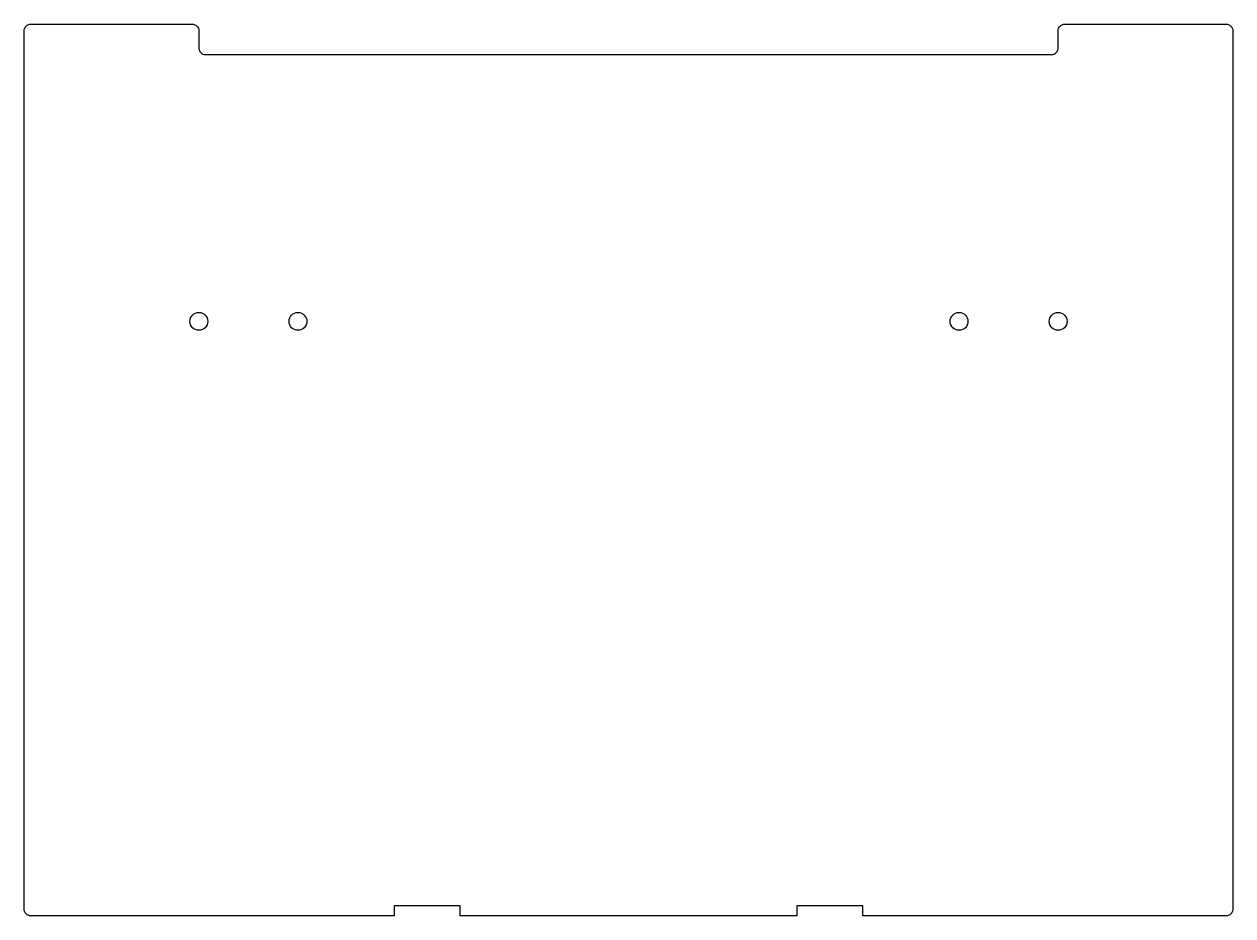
# Model space of a CAD drawing. Header units: millimetres. Extents: x -183 to 183, y -190 to 80.
import ezdxf

# ---------------------------------------------------------------- set-up
doc = ezdxf.new("R2010")
doc.units = ezdxf.units.MM
doc.layers.get('0').update_dxf_attribs({"linetype": 'CONTINUOUS'})

msp = doc.modelspace()

# ---------------------------------------------------------------- linework, layer by layer
msp.add_lwpolyline([(-51, -190), (-51, -187), (-71, -187), (-71, -190), (-181, -190, -0.414214), (-183, -188), (-183, 78, -0.414214), (-181, 80), (-132.1, 80, -0.414214), (-130.1, 78), (-130.1, 72.8, 0.414214), (-128.1, 70.8), (128.1, 70.8, 0.414214), (130.1, 72.8), (130.1, 78, -0.414214), (132.1, 80), (181, 80, -0.414214), (183, 78), (183, -188, -0.414214), (181, -190), (71, -190), (71, -187), (51, -187), (51, -190)], format="xyb", close=True)
msp.add_lwpolyline([(-51, -190), (-51, -187), (-71, -187), (-71, -190), (-181, -190, -0.414214), (-183, -188), (-183, 78, -0.414214), (-181, 80), (-132.1, 80, -0.414214), (-130.1, 78), (-130.1, 72.8, 0.414214), (-128.1, 70.8), (128.1, 70.8, 0.414214), (130.1, 72.8), (130.1, 78, -0.414214), (132.1, 80), (181, 80, -0.414214), (183, 78), (183, -188, -0.414214), (181, -190), (71, -190), (71, -187), (51, -187), (51, -190)], format="xyb", close=True)
for centre in [(-130.1, -10), (-130.1, -10), (-100.1, -10), (-100.1, -10), (100.1, -10), (100.1, -10), (130.1, -10), (130.1, -10)]:
    msp.add_circle(centre, 2.7)

doc.saveas('drawing.dxf')
